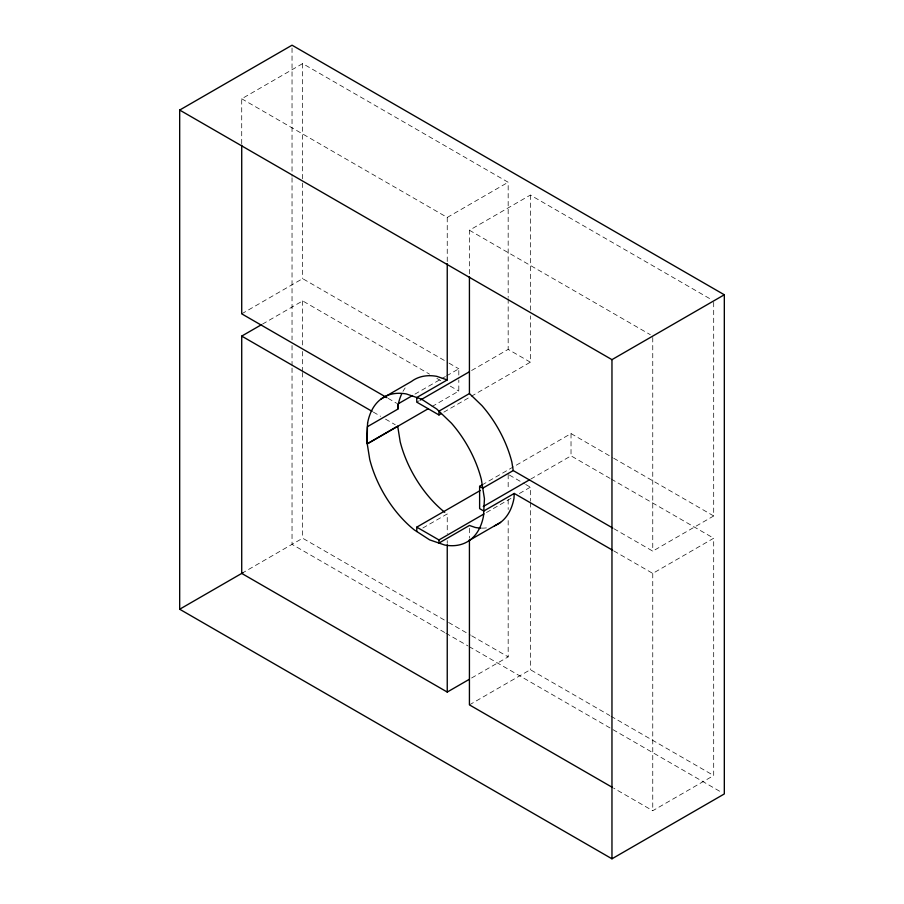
<?xml version="1.0" encoding="UTF-8"?>
<svg xmlns="http://www.w3.org/2000/svg" width="904" height="904" viewBox="0 0 904 904"><rect width="100%" height="100%" fill="white"/><g stroke="black" fill="none" stroke-linecap="round" stroke-linejoin="round"><path stroke-width="0.68" stroke-dasharray="4.52 3.39" d="M241.718 143.759L241.718 98.785L302.659 63.596L508.172 182.258L508.172 297.416M241.718 313.835L302.659 278.647L447.83 362.459M262.442 324.129L302.659 300.908L429.536 374.166M241.718 98.785L447.243 217.435L508.172 182.258M469.425 273.889L469.425 230.249L530.365 195.072L711.245 299.495M414.936 394.133L440.53 379.352M441.751 378.652L445.412 376.539M446.632 375.838L458.814 368.798L458.814 378.539M416.767 402.144L419.207 400.743M471.617 370.482L508.172 349.373L530.365 362.188L530.365 315.846M431.999 406.551L458.814 391.07L458.814 379.94M443.83 412.145L530.365 362.188M241.718 573.407L302.659 538.219L447.378 621.771M482.047 484.951L571.023 433.581L612.483 457.526M422.869 527.992L447.243 513.924L447.243 533.563M530.806 479.063L571.023 455.853L610.042 478.374M486.488 512.511L512.082 497.731M519.404 493.516L530.365 487.177L530.365 501.223M613.929 528.727L652.756 551.135L713.697 515.958L713.697 300.908M471.617 677.989L508.172 656.88L508.172 519.291M613.872 550.954L652.756 573.407L713.697 538.219L713.697 775.53L652.756 810.718L613.646 788.13M469.425 704.871L530.365 669.694L609.804 715.55M469.425 230.249L650.315 334.683M449.051 363.171L458.814 368.798M613.703 458.226L713.697 515.958M436.858 378.392L441.74 381.205M450.271 386.132L458.814 391.07M611.262 479.086L713.697 538.219M388.121 398.348L396.653 403.286M509.347 475.041L524.523 483.809M525.699 484.476L530.365 487.177M373.318 412.077L380.629 416.292M385.511 419.106L395.251 424.733M448.587 622.472L470.475 635.116M471.696 635.817L508.172 656.88M611.036 716.262L713.697 775.53M444.678 632.484L292.037 544.355L292.037 366.696M445.898 633.184L467.876 645.874M469.097 646.586L721.878 792.525M652.756 337.497L652.756 551.135M652.756 573.407L652.756 810.718M571.023 433.581L571.023 455.853M530.365 195.072L530.365 310.219M530.365 502.624L530.365 669.694M508.172 298.817L508.172 349.373M508.172 474.363L508.172 489.81M508.172 499.641L508.172 509.46M469.425 528.275L469.425 538.083M447.243 217.435L447.243 262.262M447.243 540.569L447.243 543.383M302.659 63.596L302.659 181.67M302.659 183.071L302.659 278.647M302.659 300.908L302.659 345.848M302.659 351.464L302.659 371.126M302.659 372.527L302.659 538.219M292.037 48.025L292.037 176.337M292.037 177.749L292.037 339.904M292.037 345.543L292.037 365.284M486.431 527.891A83.484 48.206 60 0 1 480.951 528.094M402.969 391.375A83.484 48.206 60 0 1 405.161 387.94"/><path stroke-width="1.36" d="M444.745 512.308A83.484 48.206 60 0 1 400.201 441.853L397.692 426.146L367.227 443.74L367.408 426.699L397.873 409.105L398.076 405.421A83.484 48.206 60 0 1 401.805 393.635M612.663 550.253L514.24 493.437L513.969 498.386A83.484 48.206 60 0 1 494.477 525.834M179.681 110.062L292.037 45.2L724.319 294.772L724.319 793.938L611.963 858.8L179.681 609.228L179.681 110.062L611.963 359.645L724.319 294.772M469.176 679.39L447.243 692.057L241.718 573.407L241.718 336.096L261.222 324.841M381.013 399.048L411.489 381.454A83.484 48.206 60 0 1 436.824 376.358L447.243 379.929L447.243 263.663M412.506 395.545L397.873 403.986L397.873 409.105M447.243 379.929L416.767 397.523L416.767 402.144L438.96 414.959L441.401 413.546M420.428 400.031L469.176 371.894M367.408 443.841L428.349 408.653M469.425 276.703L469.425 393.556L438.96 411.15L438.96 414.959M179.681 609.228L243.187 572.56M514.24 493.437L483.776 511.02L479.617 508.624L479.617 486.352L482.047 484.951M612.72 528.026L513.223 470.577L482.759 488.171L479.617 486.352M416.767 531.518L416.767 527.145L480.148 490.556M483.267 506.511L529.586 479.775M416.767 527.145L438.96 539.948L484.058 513.913M470.091 539.948L500.567 522.365M386.901 397.647L241.718 313.835L241.718 145.171M241.718 336.096L372.109 411.365M612.426 787.429L469.425 704.871L469.425 539.485M469.425 393.556L481.922 405.602A83.484 48.206 60 0 1 511.845 461.967L513.223 470.577M611.963 359.645L611.963 858.8M447.243 544.784L447.243 692.057M438.96 539.948L438.96 543.055L469.425 525.461L475.221 527.45A83.484 48.206 60 0 0 480.951 528.094M367.612 423.015L366.662 440.225L369.736 459.435A83.484 48.206 60 0 0 414.269 529.891L429.649 539.869L444.757 545.044A83.484 48.206 60 0 0 483.504 515.981L484.442 498.771L481.38 479.561A83.484 48.206 60 0 0 451.458 423.196L436.835 409.105L421.456 399.127L406.359 393.952A83.484 48.206 60 0 0 367.612 423.015"/></g></svg>
